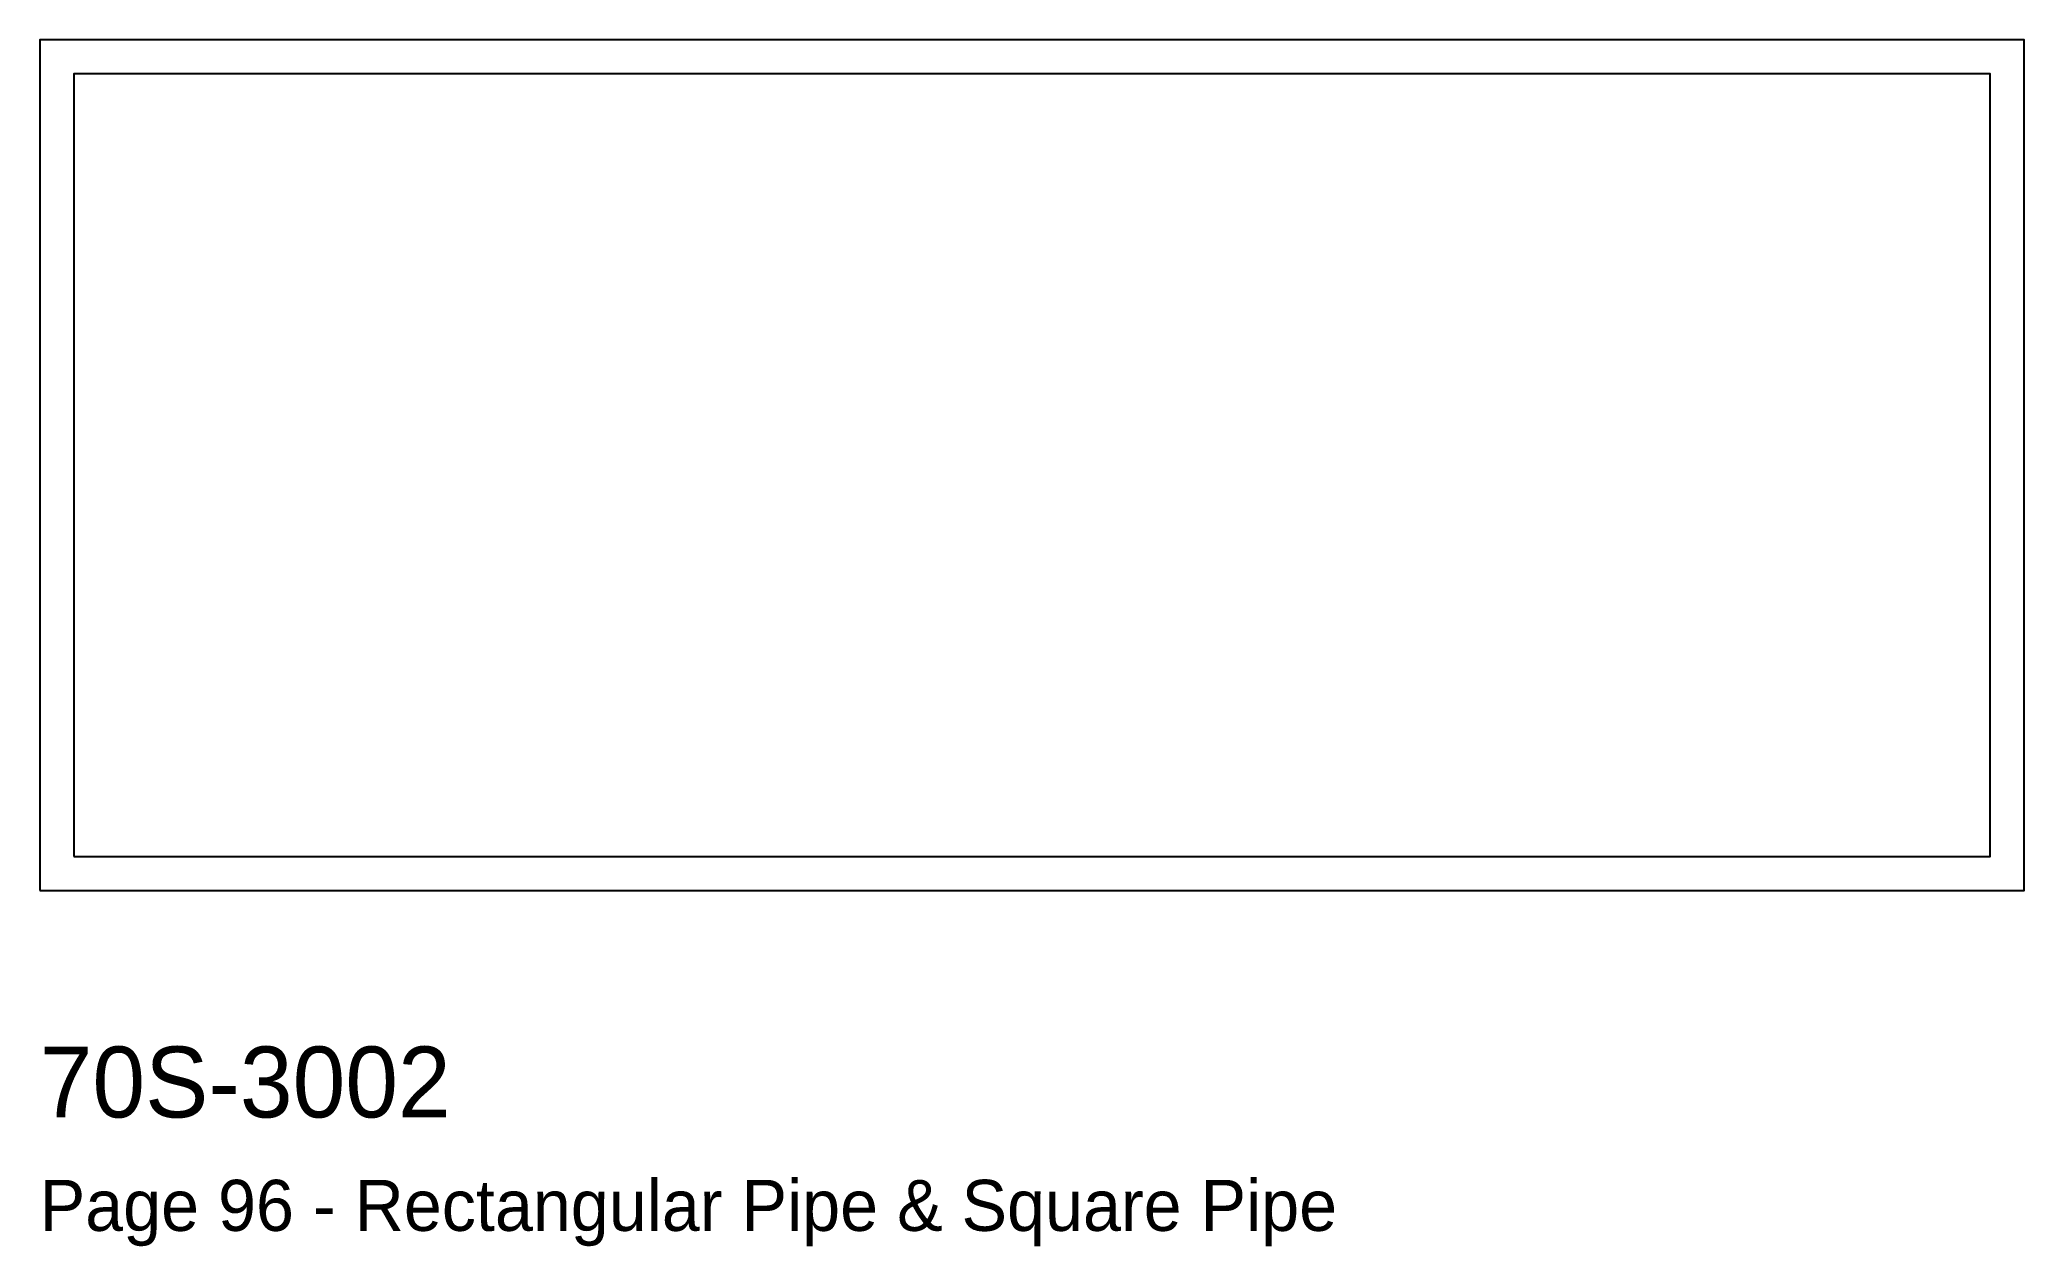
# Model space of a CAD drawing. Header units: millimetres. Extents: x 0 to 70, y -12.5 to 30.
import ezdxf

# ---------------------------------------------------------------- set-up
doc = ezdxf.new("R2010")
doc.units = ezdxf.units.MM
doc.layers.add('INFO', color=7, linetype='Continuous')
doc.layers.add('PROFILE', color=7, linetype='Continuous')

msp = doc.modelspace()

# ---------------------------------------------------------------- linework, layer by layer
at = {"layer": 'PROFILE'}
for points in [[(0, 0), (70, 0), (70, 30), (0, 30)], [(1.2, 1.2), (68.8, 1.2), (68.8, 28.8), (1.2, 28.8)]]:
    msp.add_lwpolyline(points, close=True, dxfattribs=at)

# ---------------------------------------------------------------- texts
at = {"layer": 'INFO'}
for s, height, p in [('70S-3002', 2.5, (0, -8)), ('Page 96 - Rectangular Pipe & Square Pipe', 1.8, (0, -12))]:
    msp.add_text(s, height=height, dxfattribs=at).set_placement(p)

doc.saveas('drawing.dxf')
